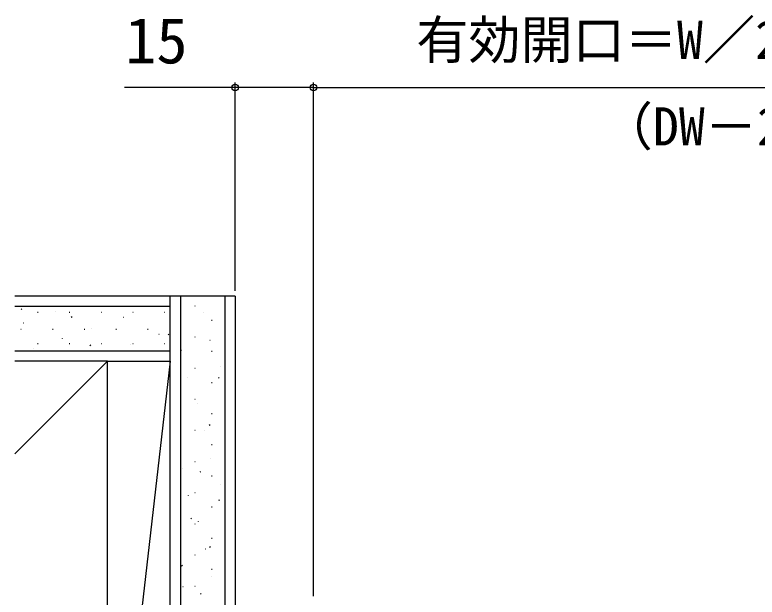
# Model space of a CAD drawing. Units: millimetres, scale not verified. Extents: x -525 to 525, y -786 to 782.
# Drawn here: x -64.6 to 77.7, y 221.4 to 333.2 of the extents above; entities that cross this region are included whole.
import ezdxf
from ezdxf.enums import TextEntityAlignment as Align

# ---------------------------------------------------------------- set-up
doc = ezdxf.new("R2010")
doc.units = ezdxf.units.MM
doc.header["$LTSCALE"] = 4
for name, color, linetype in [('0-6_YKK_D', 6, 'Continuous'), ('0-8_YSS_K', 3, 'Continuous'), ('0-9_YSS_KE', 3, 'Continuous')]:
    doc.layers.add(name, color=color, linetype=linetype)
doc.styles.add('ＭＳ ゴシック', font='')
doc.styles.get('ＭＳ ゴシック').set_extended_font_data('MS Gothic')

msp = doc.modelspace()

# ---------------------------------------------------------------- linework, layer by layer
at = {"layer": '0-6_YKK_D'}
for p, q in [((-22.354, 280.2), (-22.354, 320.2)), ((-7.354, 221.6), (-7.354, 320.2)), ((-7.354, 221.6), (-7.354, 320.2)), ((-7.354, 319.2), (166.646, 319.2))]:
    msp.add_line(p, q, dxfattribs=at)
msp.add_lwpolyline([(-7.354, 319.2), (-22.354, 319.2), (-43.632, 319.2)], dxfattribs=at)
for centre in [(-22.354, 319.2), (-7.354, 319.2), (-7.354, 319.2)]:
    msp.add_circle(centre, 0.637, dxfattribs=at)
at = {"layer": '0-8_YSS_K'}
for p, q in [((-22.354, 279.2), (-64.633, 279.2)), ((-34.854, 266.7), (-34.854, 279.2)), ((-32.854, 279.2), (-32.854, 149.2)), ((-24.354, 279.2), (-24.354, 149.2)), ((-34.854, 277.2), (-64.633, 277.2)), ((-63.441, 276.614), (-63.274, 276.725)), ((-56.783, 276.237), (-56.764, 276.243)), ((-38.184, 277.141), (-38.165, 277.148)), ((-30.137, 277.342), (-30.037, 277.342)), ((-60.264, 276.091), (-60.164, 276.091)), ((-54.184, 276.091), (-54.084, 276.091)), ((-53.835, 275.136), (-53.669, 275.247)), ((-48.104, 276.091), (-48.004, 276.091)), ((-43.764, 275.165), (-43.746, 275.171)), ((-42.024, 276.091), (-41.924, 276.091)), ((-35.944, 276.091), (-35.844, 276.091)), ((-28.415, 276.006), (-28.396, 276.013)), ((-63.023, 274.027), (-63.004, 274.034)), ((-26.907, 274.592), (-26.807, 274.592)), ((-63.494, 272.861), (-63.394, 272.861)), ((-57.414, 272.861), (-57.314, 272.861)), ((-51.334, 272.861), (-51.234, 272.861)), ((-50.005, 272.955), (-49.986, 272.962)), ((-45.254, 272.861), (-45.154, 272.861)), ((-39.174, 272.861), (-39.074, 272.861)), ((-55.491, 271.012), (-55.472, 271.019)), ((-36.986, 271.883), (-36.967, 271.89)), ((-35.242, 271.772), (-35.075, 271.882)), ((-30.137, 271.362), (-30.037, 271.362)), ((-27.217, 270.748), (-27.199, 270.755)), ((-60.264, 270.111), (-60.164, 270.111)), ((-54.184, 270.111), (-54.084, 270.111)), ((-50.226, 269.69), (-50.059, 269.8)), ((-48.104, 270.111), (-48.004, 270.111)), ((-42.472, 269.94), (-42.454, 269.947)), ((-42.024, 270.111), (-41.924, 270.111)), ((-35.944, 270.111), (-35.844, 270.111)), ((-64.633, 268.7), (-34.854, 268.7)), ((-61.071, 269.036), (-61.053, 269.043)), ((-32.704, 268.806), (-32.685, 268.812)), ((-26.907, 268.612), (-26.807, 268.612)), ((-30.137, 265.382), (-30.037, 265.382)), ((-25.266, 265.758), (-25.247, 265.764)), ((-31.506, 263.548), (-31.487, 263.555)), ((-25.579, 263.448), (-25.412, 263.558)), ((-26.907, 262.632), (-26.807, 262.632)), ((-30.137, 259.402), (-30.037, 259.402)), ((-29.554, 258.557), (-29.535, 258.564)), ((-26.907, 256.652), (-26.807, 256.652)), ((-27.348, 254.441), (-27.181, 254.552)), ((-30.137, 253.422), (-30.037, 253.422)), ((-28.262, 253.333), (-28.243, 253.34)), ((-26.907, 250.672), (-26.807, 250.672)), ((-27.064, 248.075), (-27.045, 248.082)), ((-30.137, 247.442), (-30.037, 247.442)), ((-32.55, 246.132), (-32.531, 246.139)), ((-29.117, 245.435), (-28.95, 245.545)), ((-26.907, 244.692), (-26.807, 244.692)), ((-25.112, 243.084), (-25.093, 243.091)), ((-31.353, 240.875), (-31.334, 240.881)), ((-30.137, 241.462), (-30.037, 241.462)), ((-25.507, 239.988), (-25.34, 240.099)), ((-26.907, 238.712), (-26.807, 238.712)), ((-30.885, 236.428), (-30.719, 236.539)), ((-30.137, 235.482), (-30.037, 235.482)), ((-29.401, 235.884), (-29.382, 235.891)), ((-26.907, 232.732), (-26.807, 232.732)), ((-28.109, 230.66), (-28.09, 230.666)), ((-27.276, 230.982), (-27.109, 231.092)), ((-30.137, 229.502), (-30.037, 229.502)), ((-32.654, 227.422), (-32.488, 227.532)), ((-26.907, 226.752), (-26.807, 226.752)), ((-26.911, 225.402), (-26.892, 225.408)), ((-32.397, 223.459), (-32.378, 223.466)), ((-30.137, 223.522), (-30.037, 223.522)), ((-29.045, 221.976), (-28.878, 222.086))]:
    msp.add_line(p, q, dxfattribs=at)
msp.add_lwpolyline([(-22.354, 279.2), (-22.354, 149.2), (-64.633, 149.2)], dxfattribs=at)
at = {"layer": '0-9_YSS_KE'}
for p, q in [((-64.633, 248.921), (-46.854, 266.7)), ((-46.854, 266.7), (-34.854, 266.7))]:
    msp.add_line(p, q, dxfattribs=at)
for points in [[(-46.854, 161.7), (-46.854, 266.7), (-64.633, 266.7)], [(-34.854, 161.7), (-34.854, 266.7), (-46.854, 161.7)]]:
    msp.add_lwpolyline(points, dxfattribs=at)

# ---------------------------------------------------------------- texts
at = {"layer": '0-6_YKK_D', "style": 'ＭＳ ゴシック'}
for s, height, p in [('15', 8.798, (-43.472, 321.2)), ('有効開口＝W／2－28', 7.331, (12.373, 322.507)), ('（DW－26）', 7.331, (47.742, 305.893))]:
    msp.add_text(s, height=height, dxfattribs=at).set_placement(p, align=Align.BOTTOM_LEFT)

doc.saveas('drawing.dxf')
